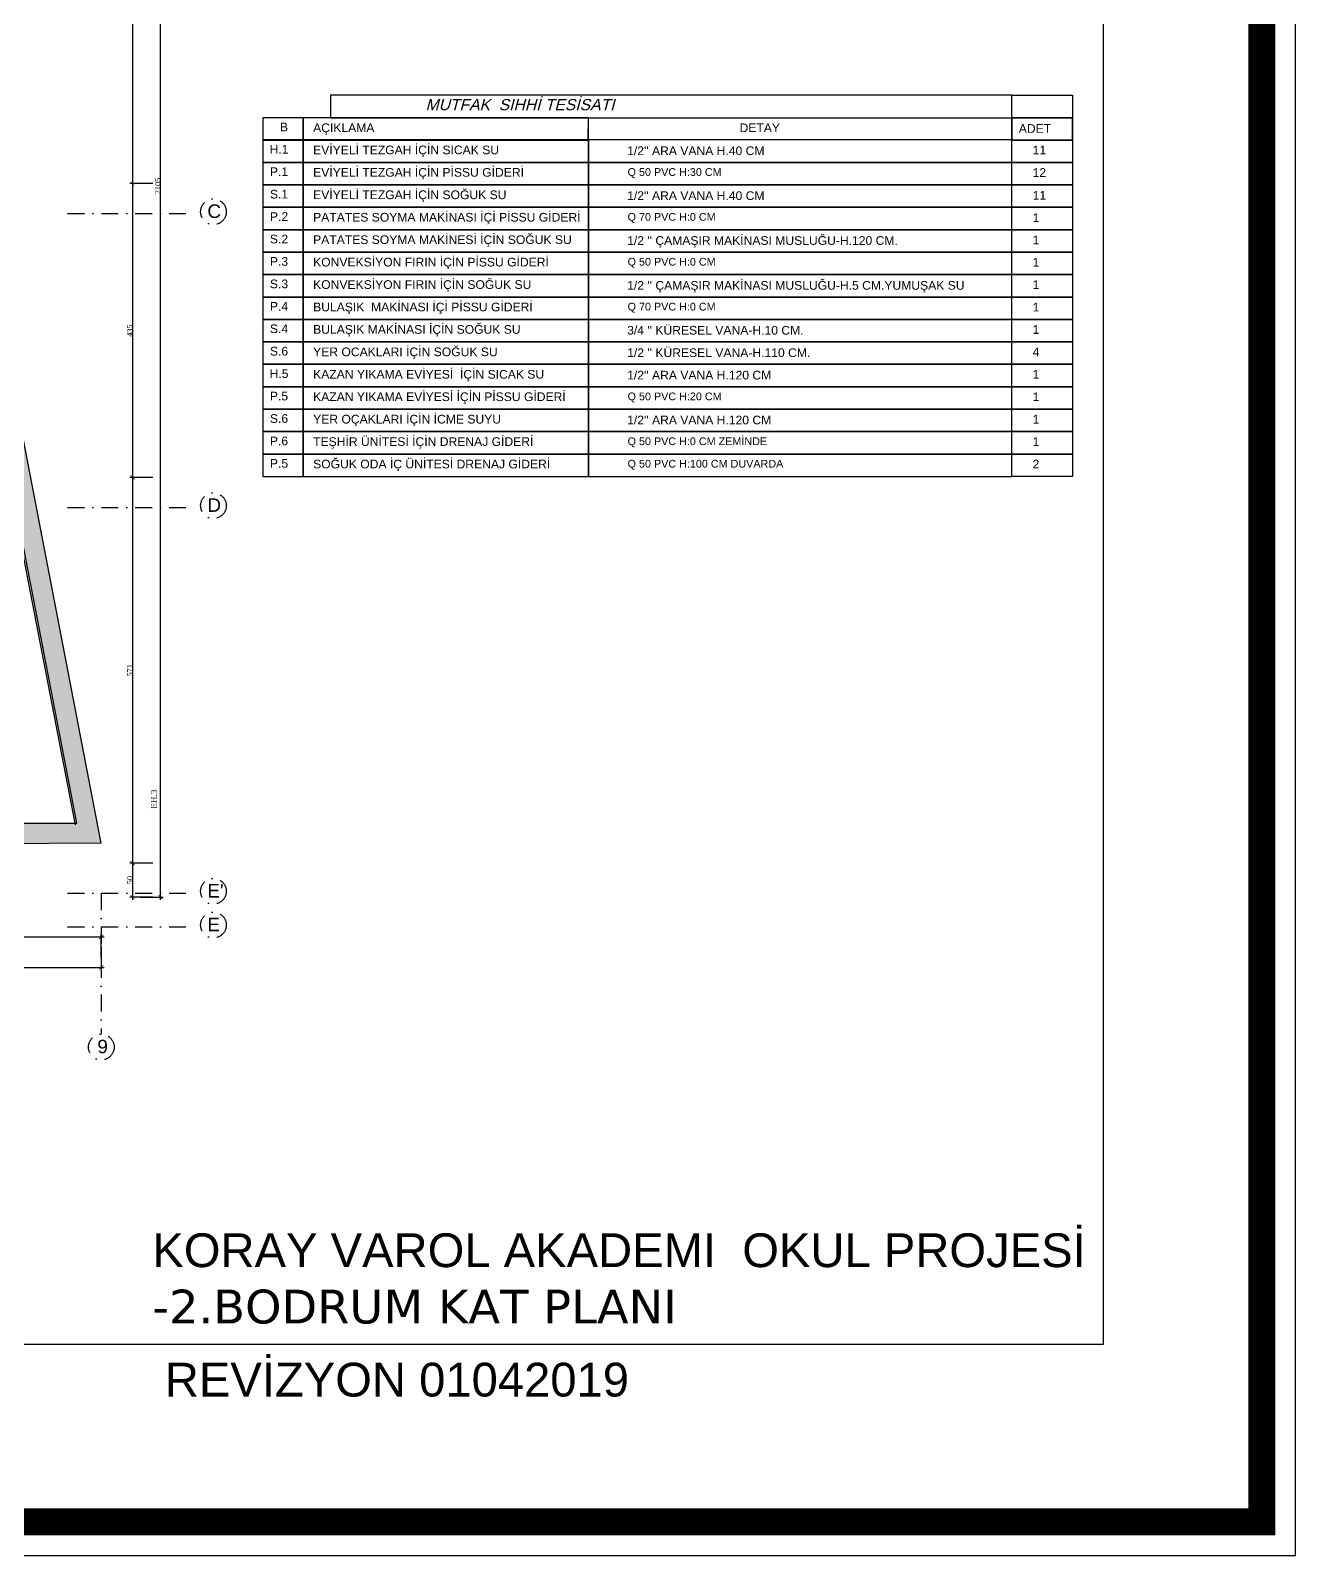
# Model space of a CAD drawing. Header units: millimetres. Extents: x -29311 to -3405, y 28913 to 42880.
# Drawn here: x -13904 to -12031, y 33829 to 36086 of the extents above; entities that cross this region are included whole.
import ezdxf
from ezdxf.enums import TextEntityAlignment as Align

# ---------------------------------------------------------------- set-up
doc = ezdxf.new("R2010")
doc.units = ezdxf.units.MM
doc.linetypes.add('DASHDOT', pattern=[1, 0.5, -0.25, 0, -0.25])
doc.linetypes.add('DASHDOT2', pattern=[0.5, 0.25, -0.125, 0, -0.125])
for name, color, linetype in [('A-AKS', 57, 'DASHDOT'), ('A-AKS.', 57, 'DASHDOT2'), ('A-BA', 1, 'Continuous'), ('A-YAZI', 136, 'Continuous'), ('ANTET', 250, 'Continuous'), ('yazı1', 7, 'Continuous'), ('Yazılar', 253, 'Continuous')]:
    doc.layers.add(name, color=color, linetype=linetype)
for name, color, linetype, lineweight in [('olcu-plan', 7, 'Continuous', 20), ('s-depo', 140, 'Continuous', 25), ('tarama-betonarme', 252, 'Continuous', 13), ('TES_SU', 150, 'Continuous', 25)]:
    doc.layers.add(name, color=color, linetype=linetype, lineweight=lineweight)
doc.styles.add('antet', font='arial.ttf', dxfattribs={"oblique": 15, "height": 2.75})
doc.styles.get("Standard").update_dxf_attribs({"font": 'arial.ttf'})
doc.styles.add('text1', font='arial.ttf')
doc.styles.add('YAZ-50', font='times.ttf', dxfattribs={"width": 0.9})
doc.dimstyles.new('1-50-plan', dxfattribs={"dimtxt": 8, "dimasz": 6, "dimexe": 4, "dimexo": 4, "dimgap": 0.00625, "dimtad": 1, "dimdec": 0, "dimrnd": 0.0005, "dimzin": 9, "dimdsep": 46, "dimtxsty": 'YAZ-50', "dimblk": 'ARCHTICK', "dimcen": 0.025, "dimdle": 4, "dimadec": 0, "dimazin": 0, "dimtfac": 1, "dimtdec": 0, "dimtmove": 0, "dimatfit": 3, "dimfxl": 30, "dimfxlon": 1, "dimarcsym": 0})

# ---------------------------------------------------------------- blocks, each defined once
blk = doc.blocks.new('ANTET')
at = {"color": 251, "const_width": 20, "elevation": 0}
blk.add_lwpolyline([(-18595, -50619.4), (-18595, -52600.1), (-14668.2, -52600.1), (-14668.2, -50619.4)], close=True, dxfattribs=at)
at = {"layer": 'Yazılar', "elevation": 0}
for points in [[(-18620, -50594.4), (-18620, -52625.1), (-14643.2, -52625.1), (-14643.2, -50594.4)], [(-18397.9, -50768), (-14785.5, -50768), (-14785.5, -52468.9), (-18397.9, -52468.9)]]:
    blk.add_lwpolyline(points, close=True, dxfattribs=at)
blk = doc.blocks.new('_ArchTick')
at = {"color": 0, "linetype": 'ByBlock', "const_width": 0.15}
blk.add_lwpolyline([(-0.5, -0.5), (0.5, 0.5)], dxfattribs=at)
blk = doc.blocks.new('*D434')
at = {"layer": 'DEFPOINTS', "color": 0, "transparency": 16777216}
for p in [(-13798.7, 34744.7), (-14185.7, 34560.4), (-13798.7, 34554.8)]:
    blk.add_point(p, dxfattribs=at)
at = {"layer": 'olcu-plan', "color": 0, "lineweight": -2, "transparency": 16777216}
for p, q in [((-14189.7, 34744.7), (-13794.7, 34744.7)), ((-14185.7, 34714.7), (-14185.7, 34748.7)), ((-13798.7, 34714.7), (-13798.7, 34748.7))]:
    blk.add_line(p, q, dxfattribs=at)
at = {"layer": 'olcu-plan', "color": 0, "lineweight": -2, "transparency": 16777216, "xscale": 6, "yscale": 6, "zscale": 6, "rotation": 180}
blk.add_blockref('_ArchTick', (-14185.7, 34744.7), dxfattribs=at)
at = {"layer": 'olcu-plan', "color": 0, "lineweight": -2, "transparency": 16777216, "xscale": 6, "yscale": 6, "zscale": 6}
blk.add_blockref('_ArchTick', (-13798.7, 34744.7), dxfattribs=at)
at = {"layer": 'olcu-plan', "color": 0, "transparency": 16777216, "insert": (-13992.2, 34748.8), "char_height": 8, "attachment_point": 5, "style": 'YAZ-50'}
blk.add_mtext('387', dxfattribs=at)
blk = doc.blocks.new('*D437')
at = {"layer": 'DEFPOINTS', "color": 0, "transparency": 16777216}
for p in [(-13594.3, 36675), (-13752.5, 35859.7), (-13543.1, 35859.7)]:
    blk.add_point(p, dxfattribs=at)
at = {"layer": 'olcu-plan', "color": 0, "lineweight": -2, "transparency": 16777216}
for p, q in [((-13722.5, 36675), (-13756.5, 36675)), ((-13752.5, 36679), (-13752.5, 35855.7)), ((-13722.5, 35859.7), (-13756.5, 35859.7))]:
    blk.add_line(p, q, dxfattribs=at)
at = {"layer": 'olcu-plan', "color": 0, "lineweight": -2, "transparency": 16777216, "xscale": 6, "yscale": 6, "zscale": 6}
for p, rotation in [((-13752.5, 36675), 90), ((-13752.5, 35859.7), 270)]:
    blk.add_blockref('_ArchTick', p, dxfattribs=dict(at, rotation=rotation))
at = {"layer": 'olcu-plan', "color": 0, "transparency": 16777216, "insert": (-13756.6, 36267.4), "char_height": 8, "attachment_point": 5, "rotation": 90, "style": 'YAZ-50'}
blk.add_mtext('815', dxfattribs=at)
blk = doc.blocks.new('*D438')
at = {"layer": 'DEFPOINTS', "color": 0, "transparency": 16777216}
for p in [(-13543.1, 35859.7), (-13752.5, 35424.7), (-13546.6, 35424.7)]:
    blk.add_point(p, dxfattribs=at)
at = {"layer": 'olcu-plan', "color": 0, "lineweight": -2, "transparency": 16777216}
for p, q in [((-13722.5, 35859.7), (-13756.5, 35859.7)), ((-13752.5, 35863.7), (-13752.5, 35420.7)), ((-13722.5, 35424.7), (-13756.5, 35424.7))]:
    blk.add_line(p, q, dxfattribs=at)
at = {"layer": 'olcu-plan', "color": 0, "lineweight": -2, "transparency": 16777216, "xscale": 6, "yscale": 6, "zscale": 6}
for p, rotation in [((-13752.5, 35859.7), 90), ((-13752.5, 35424.7), 270)]:
    blk.add_blockref('_ArchTick', p, dxfattribs=dict(at, rotation=rotation))
at = {"layer": 'olcu-plan', "color": 0, "transparency": 16777216, "insert": (-13756.6, 35642.2), "char_height": 8, "attachment_point": 5, "rotation": 90, "style": 'YAZ-50'}
blk.add_mtext('435', dxfattribs=at)
blk = doc.blocks.new('*D439')
at = {"layer": 'DEFPOINTS', "color": 0, "transparency": 16777216}
for p in [(-13546.6, 35424.7), (-13752.5, 34853.8), (-13642.4, 34853.8)]:
    blk.add_point(p, dxfattribs=at)
at = {"layer": 'olcu-plan', "color": 0, "lineweight": -2, "transparency": 16777216}
for p, q in [((-13722.5, 35424.7), (-13756.5, 35424.7)), ((-13752.5, 35428.7), (-13752.5, 34849.8)), ((-13722.5, 34853.8), (-13756.5, 34853.8))]:
    blk.add_line(p, q, dxfattribs=at)
at = {"layer": 'olcu-plan', "color": 0, "lineweight": -2, "transparency": 16777216, "xscale": 6, "yscale": 6, "zscale": 6}
for p, rotation in [((-13752.5, 35424.7), 90), ((-13752.5, 34853.8), 270)]:
    blk.add_blockref('_ArchTick', p, dxfattribs=dict(at, rotation=rotation))
at = {"layer": 'olcu-plan', "color": 0, "transparency": 16777216, "insert": (-13756.6, 35139.3), "char_height": 8, "attachment_point": 5, "rotation": 90, "style": 'YAZ-50'}
blk.add_mtext('571', dxfattribs=at)
blk = doc.blocks.new('*D440')
at = {"layer": 'DEFPOINTS', "color": 0, "transparency": 16777216}
for p in [(-13642.4, 34853.8), (-13752.5, 34803.8), (-13635.9, 34803.8)]:
    blk.add_point(p, dxfattribs=at)
at = {"layer": 'olcu-plan', "color": 0, "lineweight": -2, "transparency": 16777216}
for p, q in [((-13722.5, 34853.8), (-13756.5, 34853.8)), ((-13752.5, 34857.8), (-13752.5, 34799.8)), ((-13722.5, 34803.8), (-13756.5, 34803.8))]:
    blk.add_line(p, q, dxfattribs=at)
at = {"layer": 'olcu-plan', "color": 0, "lineweight": -2, "transparency": 16777216, "xscale": 6, "yscale": 6, "zscale": 6}
for p, rotation in [((-13752.5, 34853.8), 90), ((-13752.5, 34803.8), 270)]:
    blk.add_blockref('_ArchTick', p, dxfattribs=dict(at, rotation=rotation))
at = {"layer": 'olcu-plan', "color": 0, "transparency": 16777216, "insert": (-13756.6, 34828.8), "char_height": 8, "attachment_point": 5, "rotation": 90, "style": 'YAZ-50'}
blk.add_mtext('50', dxfattribs=at)
blk = doc.blocks.new('*D441')
at = {"layer": 'DEFPOINTS', "color": 0, "transparency": 16777216}
for p in [(-18811.7, 34795.5), (-13798.7, 34795.5), (-13798.7, 34699.7)]:
    blk.add_point(p, dxfattribs=at)
at = {"layer": 'olcu-plan', "color": 0, "lineweight": -2, "transparency": 16777216}
for p, q in [((-18811.7, 34729.7), (-18811.7, 34695.7)), ((-13798.7, 34729.7), (-13798.7, 34695.7)), ((-18815.7, 34699.7), (-13794.7, 34699.7))]:
    blk.add_line(p, q, dxfattribs=at)
at = {"layer": 'olcu-plan', "color": 0, "lineweight": -2, "transparency": 16777216, "xscale": 6, "yscale": 6, "zscale": 6, "rotation": 180}
blk.add_blockref('_ArchTick', (-18811.7, 34699.7), dxfattribs=at)
at = {"layer": 'olcu-plan', "color": 0, "lineweight": -2, "transparency": 16777216, "xscale": 6, "yscale": 6, "zscale": 6}
blk.add_blockref('_ArchTick', (-13798.7, 34699.7), dxfattribs=at)
at = {"layer": 'olcu-plan', "color": 0, "transparency": 16777216, "insert": (-16305.2, 34703.8), "char_height": 8, "attachment_point": 5, "style": 'YAZ-50'}
blk.add_mtext('5013', dxfattribs=at)
blk = doc.blocks.new('*D442')
at = {"layer": 'DEFPOINTS', "color": 0, "transparency": 16777216}
for p in [(-13752.5, 36908.8), (-13711.2, 36908.8), (-13752.5, 34803.8)]:
    blk.add_point(p, dxfattribs=at)
at = {"layer": 'olcu-plan', "color": 0, "lineweight": -2, "transparency": 16777216}
for p, q in [((-13741.2, 36908.8), (-13707.2, 36908.8)), ((-13711.2, 34799.8), (-13711.2, 36912.8)), ((-13741.2, 34803.8), (-13707.2, 34803.8))]:
    blk.add_line(p, q, dxfattribs=at)
at = {"layer": 'olcu-plan', "color": 0, "lineweight": -2, "transparency": 16777216, "xscale": 6, "yscale": 6, "zscale": 6}
for p, rotation in [((-13711.2, 36908.8), 90), ((-13711.2, 34803.8), 270)]:
    blk.add_blockref('_ArchTick', p, dxfattribs=dict(at, rotation=rotation))
at = {"layer": 'olcu-plan', "color": 0, "transparency": 16777216, "insert": (-13715.2, 35856.3), "char_height": 8, "attachment_point": 5, "rotation": 90, "style": 'YAZ-50'}
blk.add_mtext('2105', dxfattribs=at)
blk = doc.blocks.new('AKS')
at = {"layer": 'A-AKS.', "ltscale": 100}
for p, q in [((5206.6, 1055.8), (5403.8, 1055.8)), ((5206.6, 620.8), (5403.8, 620.8)), ((5206.6, 50), (5403.8, 50)), ((5256.6, 50), (5256.6, -158.9)), ((5206.6, 0), (5403.8, 0))]:
    blk.add_line(p, q, dxfattribs=at)
for centre in [(5422.6, 1058.5), (5422.6, 623.5), (5422.6, 52.7), (5422.6, 2.7), (5256.6, -177.9)]:
    blk.add_circle(centre, 19, dxfattribs=at)
at = {"layer": 'A-AKS.', "ltscale": 100, "char_height": 20, "width": 18.894, "attachment_point": 1, "style": 'text1'}
for s, insert in [('C', (5413.6, 1069.3)), ('D', (5413.6, 634.3)), ("E'", (5413.6, 63.5)), ('E', (5413.6, 13.5)), ('9', (5250.8, -167.1))]:
    blk.add_mtext(s, dxfattribs=dict(at, insert=insert))

msp = doc.modelspace()

# ---------------------------------------------------------------- hatches: boundary and pattern name
at = {"layer": 'tarama-betonarme'}
h = msp.add_hatch(dxfattribs=at)
h.set_pattern_fill('ANSI35', color=256, scale=25, style=0)
h.set_pattern_definition([(45, (-65876.5644, 50245.5134), (-4.4194174, 4.4194174), []), (45, (-65872.145, 50245.5134), (-4.4194174, 4.4194174), [7.8125, -1.5625, 0, -1.5625])])
h.paths.add_polyline_path([(-18785.37, 34895.54), (-19021.29, 36702.95), (-14216.73, 36889.18), (-13835.02, 34913.14)], flags=16)
h.paths.add_polyline_path([(-18811.7, 34865.45), (-19055.29, 36731.65), (-14192.15, 36920.15), (-13798.7, 34883.26)])

# ---------------------------------------------------------------- linework, layer by layer
msp.add_line((-13835.02, 34913.14), (-14378.38, 34911.18))
at = {"layer": 'A-BA'}
for p, q in [((-13798.7, 34883.26), (-14192.15, 36920.15)), ((-13798.7, 34883.26), (-14192.15, 36920.15)), ((-13835.02, 34913.14), (-14216.73, 36889.18)), ((-13835.02, 34913.14), (-14216.73, 36889.18)), ((-13798.7, 34883.26), (-18811.7, 34865.45))]:
    msp.add_line(p, q, dxfattribs=at)
msp.add_lwpolyline([(-19021.29, 36702.95), (-18785.37, 34895.54), (-13835.02, 34913.14)], dxfattribs=at)
at = {"layer": 'ANTET', "color": 251}
msp.add_line((-13078.2, 35924.13), (-13077.49, 35957.34), dxfattribs=at)
for points in [[(-13459.51, 35957.34), (-12450.81, 35957.34), (-12450.81, 35990.55), (-13459.51, 35990.55)], [(-13559.51, 35924.13), (-13499.7, 35924.13), (-13499.7, 35957.34), (-13559.51, 35957.34)], [(-13499.7, 35924.13), (-13077.49, 35924.13), (-13077.49, 35957.34), (-13499.7, 35957.34)], [(-12450.81, 35924.13), (-12360.81, 35924.13), (-12360.81, 35957.34), (-12450.81, 35957.34)], [(-12450.81, 35924.13), (-12360.81, 35924.13), (-12360.81, 35957.34), (-12450.81, 35957.34)], [(-12450.81, 35957.34), (-12360.81, 35957.34), (-12360.81, 35592.25), (-12450.81, 35592.25)], [(-13559.51, 35891.13), (-13499.7, 35891.13), (-13499.7, 35924.34), (-13559.51, 35924.34)], [(-13499.7, 35891.13), (-13077.49, 35891.13), (-13077.49, 35924.34), (-13499.7, 35924.34)], [(-13077.49, 35891.13), (-12450.81, 35891.13), (-12450.81, 35924.34), (-13077.49, 35924.34)], [(-13077.49, 35891.13), (-12450.81, 35891.13), (-12450.81, 35924.34), (-13077.49, 35924.34)], [(-13077.49, 35891.13), (-12450.81, 35891.13), (-12450.81, 35924.34), (-13077.49, 35924.34)], [(-13559.51, 35857.92), (-13499.7, 35857.92), (-13499.7, 35891.13), (-13559.51, 35891.13)], [(-13499.7, 35857.92), (-13077.49, 35857.92), (-13077.49, 35891.13), (-13499.7, 35891.13)], [(-13077.49, 35857.92), (-12450.81, 35857.92), (-12450.81, 35891.13), (-13077.49, 35891.13)], [(-13077.49, 35857.93), (-12450.81, 35857.93), (-12450.81, 35891.13), (-13077.49, 35891.13)], [(-13077.49, 35857.92), (-12450.81, 35857.92), (-12450.81, 35891.13), (-13077.49, 35891.13)], [(-13559.51, 35824.71), (-13499.7, 35824.71), (-13499.7, 35857.92), (-13559.51, 35857.92)], [(-13499.7, 35824.71), (-13077.49, 35824.71), (-13077.49, 35857.92), (-13499.7, 35857.92)], [(-13499.7, 35824.71), (-13077.49, 35824.71), (-13077.49, 35857.92), (-13499.7, 35857.92)], [(-13077.49, 35824.72), (-12450.81, 35824.72), (-12450.81, 35857.93), (-13077.49, 35857.93)], [(-13077.49, 35824.72), (-12450.81, 35824.72), (-12450.81, 35857.93), (-13077.49, 35857.93)], [(-13077.49, 35824.71), (-12450.81, 35824.71), (-12450.81, 35857.92), (-13077.49, 35857.92)], [(-13077.49, 35824.71), (-12450.81, 35824.71), (-12450.81, 35857.92), (-13077.49, 35857.92)], [(-13559.51, 35791.5), (-13499.7, 35791.5), (-13499.7, 35824.71), (-13559.51, 35824.71)], [(-13559.51, 35791.5), (-13499.7, 35791.5), (-13499.7, 35824.71), (-13559.51, 35824.71)], [(-13559.51, 35791.5), (-13499.7, 35791.5), (-13499.7, 35824.71), (-13559.51, 35824.71)], [(-13499.7, 35791.5), (-13077.49, 35791.5), (-13077.49, 35824.71), (-13499.7, 35824.71)], [(-13499.7, 35791.5), (-13077.49, 35791.5), (-13077.49, 35824.71), (-13499.7, 35824.71)], [(-13499.7, 35791.5), (-13077.49, 35791.5), (-13077.49, 35824.71), (-13499.7, 35824.71)], [(-13077.49, 35791.51), (-12450.81, 35791.51), (-12450.81, 35824.72), (-13077.49, 35824.72)], [(-13077.49, 35791.51), (-12450.81, 35791.51), (-12450.81, 35824.72), (-13077.49, 35824.72)], [(-13077.49, 35791.51), (-12450.81, 35791.51), (-12450.81, 35824.72), (-13077.49, 35824.72)], [(-13077.49, 35791.5), (-12450.81, 35791.5), (-12450.81, 35824.71), (-13077.49, 35824.71)], [(-13077.49, 35791.5), (-12450.81, 35791.5), (-12450.81, 35824.71), (-13077.49, 35824.71)], [(-13559.51, 35758.29), (-13499.7, 35758.29), (-13499.7, 35791.5), (-13559.51, 35791.5)], [(-13559.51, 35758.29), (-13499.7, 35758.29), (-13499.7, 35791.5), (-13559.51, 35791.5)], [(-13559.51, 35758.29), (-13499.7, 35758.29), (-13499.7, 35791.5), (-13559.51, 35791.5)], [(-13499.7, 35758.29), (-13077.49, 35758.29), (-13077.49, 35791.5), (-13499.7, 35791.5)], [(-13499.7, 35758.29), (-13077.49, 35758.29), (-13077.49, 35791.5), (-13499.7, 35791.5)], [(-13499.7, 35758.29), (-13077.49, 35758.29), (-13077.49, 35791.5), (-13499.7, 35791.5)], [(-13499.7, 35758.29), (-13077.49, 35758.29), (-13077.49, 35791.5), (-13499.7, 35791.5)], [(-13077.49, 35758.29), (-12450.81, 35758.29), (-12450.81, 35791.5), (-13077.49, 35791.5)], [(-13077.49, 35758.29), (-12450.81, 35758.29), (-12450.81, 35791.5), (-13077.49, 35791.5)], [(-13077.49, 35758.29), (-12450.81, 35758.29), (-12450.81, 35791.5), (-13077.49, 35791.5)], [(-13559.51, 35725.09), (-13499.7, 35725.09), (-13499.7, 35758.29), (-13559.51, 35758.29)], [(-13559.51, 35725.09), (-13499.7, 35725.09), (-13499.7, 35758.29), (-13559.51, 35758.29)], [(-13559.51, 35725.09), (-13499.7, 35725.09), (-13499.7, 35758.29), (-13559.51, 35758.29)], [(-13559.51, 35725.09), (-13499.7, 35725.09), (-13499.7, 35758.29), (-13559.51, 35758.29)], [(-13559.51, 35725.09), (-13499.7, 35725.09), (-13499.7, 35758.29), (-13559.51, 35758.29)], [(-13499.7, 35725.09), (-13077.49, 35725.09), (-13077.49, 35758.3), (-13499.7, 35758.3)], [(-13499.7, 35725.08), (-13077.49, 35725.08), (-13077.49, 35758.29), (-13499.7, 35758.29)], [(-13499.7, 35725.08), (-13077.49, 35725.08), (-13077.49, 35758.29), (-13499.7, 35758.29)], [(-13499.7, 35725.08), (-13077.49, 35725.08), (-13077.49, 35758.29), (-13499.7, 35758.29)], [(-13499.7, 35725.08), (-13077.49, 35725.08), (-13077.49, 35758.29), (-13499.7, 35758.29)], [(-13499.7, 35725.08), (-13077.49, 35725.08), (-13077.49, 35758.29), (-13499.7, 35758.29)], [(-13499.7, 35725.08), (-13077.49, 35725.08), (-13077.49, 35758.29), (-13499.7, 35758.29)], [(-13077.49, 35725.09), (-12450.81, 35725.09), (-12450.81, 35758.3), (-13077.49, 35758.3)], [(-13077.49, 35725.09), (-12450.81, 35725.09), (-12450.81, 35758.3), (-13077.49, 35758.3)], [(-13077.49, 35725.09), (-12450.81, 35725.09), (-12450.81, 35758.3), (-13077.49, 35758.3)], [(-13077.49, 35725.09), (-12450.81, 35725.09), (-12450.81, 35758.3), (-13077.49, 35758.3)], [(-13077.49, 35725.09), (-12450.81, 35725.09), (-12450.81, 35758.3), (-13077.49, 35758.3)], [(-13077.49, 35725.08), (-12450.81, 35725.08), (-12450.81, 35758.29), (-13077.49, 35758.29)], [(-13077.49, 35725.08), (-12450.81, 35725.08), (-12450.81, 35758.29), (-13077.49, 35758.29)], [(-13559.51, 35691.88), (-13499.7, 35691.88), (-13499.7, 35725.09), (-13559.51, 35725.09)], [(-13559.51, 35691.88), (-13499.7, 35691.88), (-13499.7, 35725.09), (-13559.51, 35725.09)], [(-13559.51, 35691.88), (-13499.7, 35691.88), (-13499.7, 35725.08), (-13559.51, 35725.08)], [(-13559.51, 35691.88), (-13499.7, 35691.88), (-13499.7, 35725.08), (-13559.51, 35725.08)], [(-13559.51, 35691.88), (-13499.7, 35691.88), (-13499.7, 35725.08), (-13559.51, 35725.08)], [(-13499.7, 35691.88), (-13077.49, 35691.88), (-13077.49, 35725.09), (-13499.7, 35725.09)], [(-13499.7, 35691.88), (-13077.49, 35691.88), (-13077.49, 35725.09), (-13499.7, 35725.09)], [(-13499.7, 35691.88), (-13077.49, 35691.88), (-13077.49, 35725.09), (-13499.7, 35725.09)], [(-13499.7, 35691.88), (-13077.49, 35691.88), (-13077.49, 35725.09), (-13499.7, 35725.09)], [(-13499.7, 35691.87), (-13077.49, 35691.87), (-13077.49, 35725.08), (-13499.7, 35725.08)], [(-13499.7, 35691.87), (-13077.49, 35691.87), (-13077.49, 35725.08), (-13499.7, 35725.08)], [(-13499.7, 35691.87), (-13077.49, 35691.87), (-13077.49, 35725.08), (-13499.7, 35725.08)], [(-13499.7, 35691.87), (-13077.49, 35691.87), (-13077.49, 35725.08), (-13499.7, 35725.08)], [(-13077.49, 35691.88), (-12450.81, 35691.88), (-12450.81, 35725.09), (-13077.49, 35725.09)], [(-13077.49, 35691.88), (-12450.81, 35691.88), (-12450.81, 35725.09), (-13077.49, 35725.09)], [(-13077.49, 35691.88), (-12450.81, 35691.88), (-12450.81, 35725.09), (-13077.49, 35725.09)], [(-13077.49, 35691.87), (-12450.81, 35691.87), (-12450.81, 35725.08), (-13077.49, 35725.08)], [(-13077.49, 35691.88), (-12450.81, 35691.88), (-12450.81, 35725.08), (-13077.49, 35725.08)], [(-13077.49, 35691.87), (-12450.81, 35691.87), (-12450.81, 35725.08), (-13077.49, 35725.08)], [(-13559.51, 35658.67), (-13499.7, 35658.67), (-13499.7, 35691.88), (-13559.51, 35691.88)], [(-13559.51, 35658.67), (-13499.7, 35658.67), (-13499.7, 35691.88), (-13559.51, 35691.88)], [(-13559.51, 35658.67), (-13499.7, 35658.67), (-13499.7, 35691.88), (-13559.51, 35691.88)], [(-13499.7, 35658.67), (-13077.49, 35658.67), (-13077.49, 35691.88), (-13499.7, 35691.88)], [(-13499.7, 35658.67), (-13077.49, 35658.67), (-13077.49, 35691.88), (-13499.7, 35691.88)], [(-13499.7, 35658.67), (-13077.49, 35658.67), (-13077.49, 35691.88), (-13499.7, 35691.88)], [(-13499.7, 35658.67), (-13077.49, 35658.67), (-13077.49, 35691.88), (-13499.7, 35691.88)], [(-13077.49, 35658.67), (-12450.81, 35658.67), (-12450.81, 35691.88), (-13077.49, 35691.88)], [(-13077.49, 35658.67), (-12450.81, 35658.67), (-12450.81, 35691.88), (-13077.49, 35691.88)], [(-13077.49, 35658.67), (-12450.81, 35658.67), (-12450.81, 35691.88), (-13077.49, 35691.88)], [(-13559.51, 35625.46), (-13499.7, 35625.46), (-13499.7, 35658.67), (-13559.51, 35658.67)], [(-13559.51, 35625.46), (-13499.7, 35625.46), (-13499.7, 35658.67), (-13559.51, 35658.67)], [(-13499.7, 35625.46), (-13077.49, 35625.46), (-13077.49, 35658.67), (-13499.7, 35658.67)], [(-13499.7, 35625.46), (-13077.49, 35625.46), (-13077.49, 35658.67), (-13499.7, 35658.67)], [(-13499.7, 35625.46), (-13077.49, 35625.46), (-13077.49, 35658.67), (-13499.7, 35658.67)], [(-13499.7, 35625.46), (-13077.49, 35625.46), (-13077.49, 35658.67), (-13499.7, 35658.67)], [(-13077.49, 35625.46), (-12450.81, 35625.46), (-12450.81, 35658.67), (-13077.49, 35658.67)], [(-13077.49, 35625.46), (-12450.81, 35625.46), (-12450.81, 35658.67), (-13077.49, 35658.67)], [(-13077.49, 35625.46), (-12450.81, 35625.46), (-12450.81, 35658.67), (-13077.49, 35658.67)], [(-13559.51, 35592.25), (-13499.7, 35592.25), (-13499.7, 35625.46), (-13559.51, 35625.46)], [(-13559.51, 35592.25), (-13499.7, 35592.25), (-13499.7, 35625.46), (-13559.51, 35625.46)], [(-13559.51, 35592.25), (-13499.7, 35592.25), (-13499.7, 35625.46), (-13559.51, 35625.46)], [(-13559.51, 35592.25), (-13499.7, 35592.25), (-13499.7, 35625.46), (-13559.51, 35625.46)], [(-13499.7, 35592.25), (-13077.49, 35592.25), (-13077.49, 35625.46), (-13499.7, 35625.46)], [(-13499.7, 35592.25), (-13077.49, 35592.25), (-13077.49, 35625.46), (-13499.7, 35625.46)], [(-13499.7, 35592.25), (-13077.49, 35592.25), (-13077.49, 35625.46), (-13499.7, 35625.46)], [(-13499.7, 35592.25), (-13077.49, 35592.25), (-13077.49, 35625.46), (-13499.7, 35625.46)], [(-13499.7, 35592.25), (-13077.49, 35592.25), (-13077.49, 35625.46), (-13499.7, 35625.46)], [(-13499.7, 35592.25), (-13077.49, 35592.25), (-13077.49, 35625.46), (-13499.7, 35625.46)], [(-13499.7, 35592.25), (-13077.49, 35592.25), (-13077.49, 35625.46), (-13499.7, 35625.46)], [(-13499.7, 35592.25), (-13077.49, 35592.25), (-13077.49, 35625.46), (-13499.7, 35625.46)], [(-13077.49, 35592.25), (-12450.81, 35592.25), (-12450.81, 35625.46), (-13077.49, 35625.46)], [(-13077.49, 35592.25), (-12450.81, 35592.25), (-12450.81, 35625.46), (-13077.49, 35625.46)], [(-13077.49, 35592.25), (-12450.81, 35592.25), (-12450.81, 35625.46), (-13077.49, 35625.46)], [(-13077.49, 35592.25), (-12450.81, 35592.25), (-12450.81, 35625.46), (-13077.49, 35625.46)], [(-13077.49, 35592.25), (-12450.81, 35592.25), (-12450.81, 35625.46), (-13077.49, 35625.46)], [(-13559.51, 35559.04), (-13499.7, 35559.04), (-13499.7, 35592.25), (-13559.51, 35592.25)], [(-13559.51, 35559.04), (-13499.7, 35559.04), (-13499.7, 35592.25), (-13559.51, 35592.25)], [(-13499.7, 35559.04), (-13077.49, 35559.04), (-13077.49, 35592.25), (-13499.7, 35592.25)], [(-13077.49, 35559.04), (-12450.81, 35559.04), (-12450.81, 35592.25), (-13077.49, 35592.25)], [(-13559.51, 35525.83), (-13499.7, 35525.83), (-13499.7, 35559.04), (-13559.51, 35559.04)], [(-13499.7, 35525.83), (-13077.49, 35525.83), (-13077.49, 35559.04), (-13499.7, 35559.04)], [(-13077.49, 35525.83), (-12450.81, 35525.83), (-12450.81, 35559.04), (-13077.49, 35559.04)], [(-13559.51, 35492.62), (-13499.7, 35492.62), (-13499.7, 35525.83), (-13559.51, 35525.83)], [(-13499.7, 35492.62), (-13077.49, 35492.62), (-13077.49, 35525.83), (-13499.7, 35525.83)], [(-13077.49, 35492.62), (-12450.81, 35492.62), (-12450.81, 35525.83), (-13077.49, 35525.83)], [(-13559.51, 35459.41), (-13499.7, 35459.41), (-13499.7, 35492.62), (-13559.51, 35492.62)], [(-13499.7, 35459.41), (-13077.49, 35459.41), (-13077.49, 35492.62), (-13499.7, 35492.62)], [(-13077.49, 35459.41), (-12450.81, 35459.41), (-12450.81, 35492.62), (-13077.49, 35492.62)], [(-13559.51, 35426.2), (-13499.7, 35426.2), (-13499.7, 35459.41), (-13559.51, 35459.41)], [(-13499.7, 35426.2), (-13077.49, 35426.2), (-13077.49, 35459.41), (-13499.7, 35459.41)], [(-13077.49, 35426.2), (-12450.81, 35426.2), (-12450.81, 35459.41), (-13077.49, 35459.41)]]:
    msp.add_lwpolyline(points, close=True, dxfattribs=at)
at = {"layer": 's-depo', "linetype": 'Continuous'}
msp.add_lwpolyline([(-14057.56, 36045.76), (-13837.55, 34910.51)], dxfattribs=at)
at = {"layer": 'TES_SU'}
for points in [[(-12360.81, 35957.34), (-12450.81, 35957.34), (-12450.81, 35990.55), (-12360.81, 35990.55)], [(-12360.81, 35924.13), (-12450.81, 35924.13), (-12450.81, 35957.34), (-12360.81, 35957.34)], [(-12360.81, 35891.11), (-12450.81, 35891.11), (-12450.81, 35924.32), (-12360.81, 35924.32)], [(-12360.81, 35857.9), (-12450.81, 35857.9), (-12450.81, 35891.11), (-12360.81, 35891.11)], [(-12360.81, 35824.7), (-12450.81, 35824.7), (-12450.81, 35857.9), (-12360.81, 35857.9)], [(-12360.81, 35791.49), (-12450.81, 35791.49), (-12450.81, 35824.7), (-12360.81, 35824.7)], [(-12360.81, 35758.28), (-12450.81, 35758.28), (-12450.81, 35791.49), (-12360.81, 35791.49)], [(-12360.81, 35725.08), (-12450.81, 35725.08), (-12450.81, 35758.28), (-12360.81, 35758.28)], [(-12360.81, 35691.87), (-12450.81, 35691.87), (-12450.81, 35725.08), (-12360.81, 35725.08)], [(-12360.81, 35658.66), (-12450.81, 35658.66), (-12450.81, 35691.87), (-12360.81, 35691.87)], [(-12360.81, 35625.46), (-12450.81, 35625.46), (-12450.81, 35658.66), (-12360.81, 35658.66)], [(-12360.81, 35625.46), (-12450.81, 35625.46), (-12450.81, 35658.66), (-12360.81, 35658.66)], [(-12360.81, 35592.25), (-12450.81, 35592.25), (-12450.81, 35625.46), (-12360.81, 35625.46)], [(-12360.81, 35592.25), (-12450.81, 35592.25), (-12450.81, 35625.46), (-12360.81, 35625.46)], [(-12360.81, 35559.04), (-12450.81, 35559.04), (-12450.81, 35592.25), (-12360.81, 35592.25)], [(-12360.81, 35525.83), (-12450.81, 35525.83), (-12450.81, 35559.04), (-12360.81, 35559.04)], [(-12360.81, 35492.62), (-12450.81, 35492.62), (-12450.81, 35525.83), (-12360.81, 35525.83)], [(-12360.81, 35459.41), (-12450.81, 35459.41), (-12450.81, 35492.62), (-12360.81, 35492.62)], [(-12360.81, 35459.41), (-12450.81, 35459.41), (-12450.81, 35492.62), (-12360.81, 35492.62)], [(-12360.81, 35426.2), (-12450.81, 35426.2), (-12450.81, 35459.41), (-12360.81, 35459.41)], [(-12360.81, 35426.2), (-12450.81, 35426.2), (-12450.81, 35459.41), (-12360.81, 35459.41)]]:
    msp.add_lwpolyline(points, close=True, dxfattribs=at)

# ---------------------------------------------------------------- block references
at = {"xscale": 2, "yscale": 2, "zscale": 2}
msp.add_blockref('ANTET', (17255.54, 139079.37, 0), dxfattribs=at)
at = {"layer": 'A-AKS'}
msp.add_blockref('AKS', (-19055.29, 34759.57), dxfattribs=at)

# ---------------------------------------------------------------- texts
at = {"layer": 'A-YAZI', "color": 7, "style": 'YAZ-50'}
msp.add_text('EH.3', height=9, rotation=90, dxfattribs=at).set_placement((-13716.29, 34948.62), align=Align.CENTER)
at = {"layer": 'ANTET', "color": 251, "style": 'antet'}
for s, height, p in [('B', 12.84, (-13528.4, 35937.17)), ('H.1', 12.838, (-13535.64, 35904.17)), ('P.1', 12.838, (-13535.64, 35870.96)), ('S.1', 12.838, (-13535.64, 35837.75)), ('P.2', 12.838, (-13535.64, 35804.54)), ('S.2', 12.838, (-13535.64, 35771.33)), ('P.3', 12.838, (-13535.64, 35738.12)), ('S.3', 12.838, (-13535.64, 35704.91)), ('P.4', 12.838, (-13535.64, 35671.7)), ('S.4', 12.838, (-13535.64, 35638.49)), ('S.6', 12.838, (-13535.64, 35605.28)), ('H.5', 12.838, (-13535.64, 35572.07)), ('P.5', 12.838, (-13535.64, 35538.86)), ('S.6', 12.838, (-13535.64, 35505.65)), ('P.6', 12.838, (-13535.64, 35472.44)), ('P.5', 12.838, (-13535.64, 35439.23))]:
    msp.add_text(s, height=height, dxfattribs=at).set_placement(p, align=Align.CENTER)
for s, height, p in [('AÇIKLAMA', 12.846, (-13485.14, 35935.96)), ('DETAY', 12.846, (-12853.94, 35935.96)), ('ADET', 12.846, (-12440.58, 35934.93)), ('EVİYELİ TEZGAH İÇİN SICAK SU ', 12.846, (-13485.14, 35903.17)), ("1/2'' ARA VANA H.40 CM", 12.846, (-13020.28, 35901.93)), ('11', 12.846, (-12420.06, 35902.98)), ('EVİYELİ TEZGAH İÇİN PİSSU GİDERİ', 12.846, (-13485.14, 35869.96)), ('12', 12.846, (-12420.06, 35869.77)), ('EVİYELİ TEZGAH İÇİN SOĞUK SU', 12.846, (-13485.14, 35836.75)), ("1/2'' ARA VANA H.40 CM", 12.846, (-13020.28, 35835.51)), ('11', 12.846, (-12420.06, 35835.93)), ('PATATES SOYMA MAKİNASI İÇİ PİSSU GİDERİ', 12.846, (-13485.14, 35803.54)), ('1', 12.85, (-12420.06, 35802.93)), ('1', 12.85, (-12420.06, 35802.93)), ('PATATES SOYMA MAKİNESİ İÇİN SOĞUK SU', 12.846, (-13485.14, 35770.33)), ("1/2 '' ÇAMAŞIR MAKİNASI MUSLUĞU-H.120 CM.", 12.846, (-13020.28, 35769.09)), ('1', 12.85, (-12420.06, 35769.93)), ('1', 12.85, (-12420.06, 35769.93)), ('KONVEKSİYON FIRIN İÇİN PİSSU GİDERİ', 12.846, (-13485.14, 35737.12)), ('1', 12.85, (-12420.06, 35736.93)), ('KONVEKSİYON FIRIN İÇİN SOĞUK SU', 12.846, (-13485.14, 35703.91)), ("1/2 '' ÇAMAŞIR MAKİNASI MUSLUĞU-H.5 CM.YUMUŞAK SU", 12.846, (-13020.28, 35702.67)), ('1', 12.85, (-12420.06, 35703.93)), ('BULAŞIK  MAKİNASI İÇİ PİSSU GİDERİ', 12.846, (-13485.14, 35670.71)), ('1', 12.85, (-12420.06, 35670.51)), ('BULAŞIK MAKİNASI İÇİN SOĞUK SU', 12.846, (-13485.14, 35637.5)), ("3/4 '' KÜRESEL VANA-H.10 CM.", 12.846, (-13020.28, 35636.25)), ('1', 12.85, (-12420.06, 35637.51)), ('1', 12.85, (-12420.06, 35637.3)), ('YER OCAKLARI İÇİN SOĞUK SU', 12.846, (-13485.14, 35604.29)), ("1/2 '' KÜRESEL VANA-H.110 CM.", 12.846, (-13020.28, 35603.04)), ('4', 12.85, (-12420.06, 35604.09)), ('KAZAN YIKAMA EVİYESİ  İÇİN SICAK SU ', 12.846, (-13485.14, 35571.08)), ("1/2'' ARA VANA H.120 CM", 12.846, (-13020.28, 35569.83)), ('1', 12.85, (-12420.06, 35571.09)), ('KAZAN YIKAMA EVİYESİ İÇİN PİSSU GİDERİ', 12.846, (-13485.14, 35537.87)), ('1', 12.85, (-12420.06, 35537.88)), ('YER OÇAKLARI İÇİN İCME SUYU', 12.846, (-13485.14, 35504.66)), ("1/2'' ARA VANA H.120 CM", 12.846, (-13020.28, 35503.41)), ('1', 12.85, (-12420.06, 35504.67)), ('TEŞHİR ÜNİTESİ İÇİN DRENAJ GİDERİ', 12.846, (-13485.14, 35471.45)), ('1', 12.85, (-12420.06, 35471.46)), ('SOĞUK ODA İÇ ÜNİTESİ DRENAJ GİDERİ', 12.846, (-13485.14, 35438.24)), ('2', 12.85, (-12420.06, 35438.25))]:
    msp.add_text(s, height=height, dxfattribs=at).set_placement(p)
at = {"layer": 'ANTET', "style": 'antet'}
for s, p in [(' Q 50 PVC H:30 CM', (-13024.06, 35871.2)), (' Q 70 PVC H:0 CM', (-13024.06, 35804.78)), (' Q 50 PVC H:0 CM', (-13024.06, 35738.36)), (' Q 70 PVC H:0 CM', (-13024.06, 35671.94)), (' Q 50 PVC H:20 CM', (-13024.06, 35539.1)), (' Q 50 PVC H:0 CM ZEMİNDE', (-13024.06, 35472.68)), (' Q 50 PVC H:100 CM DUVARDA', (-13024.06, 35439.47))]:
    msp.add_text(s, height=11.4187, dxfattribs=at).set_placement(p)
at = {"layer": 'ANTET', "color": 251, "insert": (-13318.76, 35984.93), "char_height": 16.6048, "width": 838.2915, "attachment_point": 1, "style": 'antet'}
msp.add_mtext('MUTFAK  SIHHİ TESİSATI', dxfattribs=at)
at = {"layer": 'yazı1', "insert": (-13723.17, 34305.98), "char_height": 50, "width": 1514.585, "attachment_point": 1}
msp.add_mtext('KORAY VAROL AKADEMI  OKUL PROJESİ{\\fVerdana|b0|i0|c162|p34;\\P-2.BODRUM KAT PLANI }', dxfattribs=at)
at = {"layer": 'yazı1', "color": 1, "insert": (-13704.68, 34114.43), "char_height": 50, "width": 1514.585, "attachment_point": 1}
msp.add_mtext('REVİZYON 01042019', dxfattribs=at)

# ---------------------------------------------------------------- dimensions: what is measured, and where the dimension line sits
at = {"layer": 'olcu-plan'}
for base, p1, p2, picture, middle in [((-13711.16, 36908.8), (-13752.51, 34803.85), (-13752.51, 36908.8), '*D442', (-13715.24, 35856.32)), ((-13752.51, 35859.66), (-13594.3, 36675.05), (-13543.11, 35859.66), '*D437', (-13756.59, 36267.36)), ((-13752.51, 35424.66), (-13543.11, 35859.66), (-13546.63, 35424.66), '*D438', (-13756.59, 35642.16)), ((-13752.51, 34853.85), (-13546.63, 35424.66), (-13642.44, 34853.85), '*D439', (-13756.6, 35139.26)), ((-13752.51, 34803.85), (-13642.44, 34853.85), (-13635.91, 34803.85), '*D440', (-13756.59, 34828.85))]:
    dim = msp.add_linear_dim(base=base, p1=p1, p2=p2, angle=90, dimstyle='1-50-plan', dxfattribs=at)
    dim.commit()
    dim.dimension.update_dxf_attribs({"geometry": picture, "text_midpoint": middle})
for base, p1, p2, picture, middle in [((-13798.7, 34699.74), (-18811.7, 34795.51), (-13798.7, 34795.51), '*D441', (-16305.2, 34703.82)), ((-13798.7, 34744.67), (-14185.74, 34560.41), (-13798.7, 34554.76), '*D434', (-13992.22, 34748.76))]:
    dim = msp.add_linear_dim(base=base, p1=p1, p2=p2, dimstyle='1-50-plan', dxfattribs=at)
    dim.commit()
    dim.dimension.update_dxf_attribs({"geometry": picture, "text_midpoint": middle})

doc.saveas('drawing.dxf')
